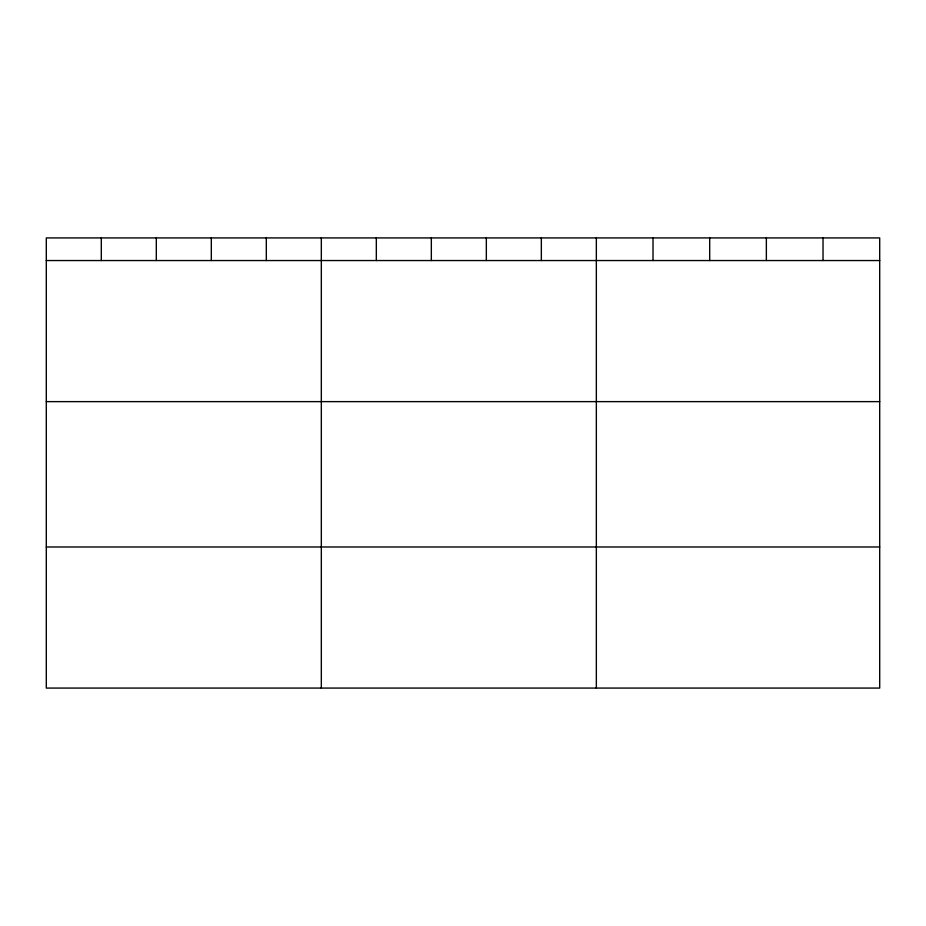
<?xml version="1.0" encoding="UTF-8"?>
<svg xmlns="http://www.w3.org/2000/svg" width="926" height="926" viewBox="0 0 926 926"><rect width="100%" height="100%" fill="white"/><g stroke="black" fill="none" stroke-linecap="round" stroke-linejoin="round"><path stroke-width="1.39" d="M879.7 401.629L879.7 237.924L46.3 237.924L46.3 688.076L879.7 688.076L879.7 401.629L46.3 401.629M46.3 260.542L879.7 260.542M46.3 546.988L879.7 546.988M823.029 237.924L823.029 260.542M766.358 237.924L766.358 260.542M709.686 237.924L709.686 260.542M653.015 237.924L653.015 260.542M596.344 237.924L596.344 688.076M541.34 237.924L541.34 260.542M486.335 237.924L486.335 260.542M431.331 237.924L431.331 260.542M376.326 237.924L376.326 260.542M321.322 237.924L321.322 688.076M266.318 237.924L266.318 260.542M211.313 237.924L211.313 260.542M156.309 237.924L156.309 260.542M101.304 237.924L101.304 260.542"/></g></svg>
